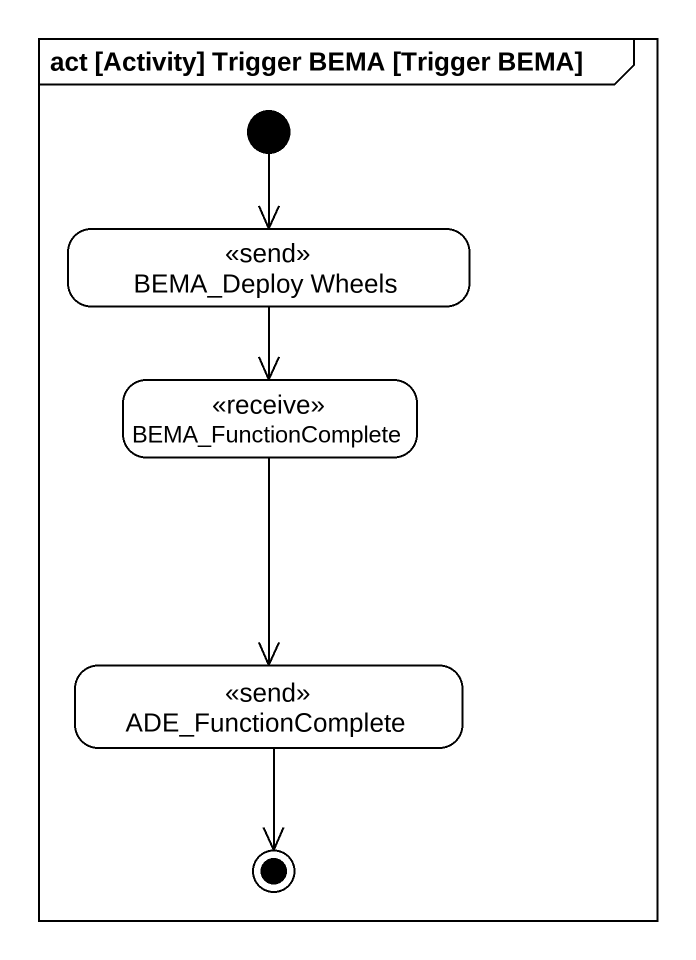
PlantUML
@startuml
mainframe act [Activity] Trigger BEMA [Trigger BEMA]
hide empty description
state "BEMA_Deploy Wheels" as BEMA_Deploy_Wheels <<send>>
state BEMA_FunctionComplete <<receive>>
state ADE_FunctionComplete <<send>>
[*] --> BEMA_Deploy_Wheels
BEMA_Deploy_Wheels --> BEMA_FunctionComplete
BEMA_FunctionComplete --> ADE_FunctionComplete
ADE_FunctionComplete --> [*]
@enduml
